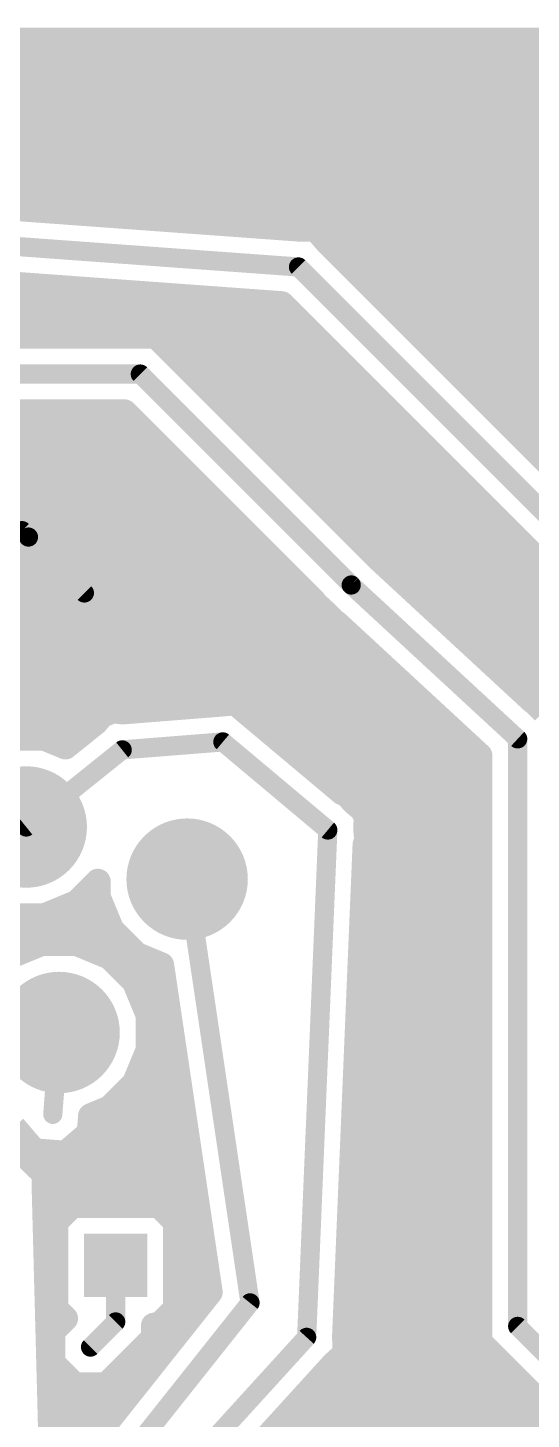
# Model space of a CAD drawing. Extents: x -40.6 to 40.6, y -25.6 to 25.6.
# Drawn here: x -8.7 to -0.7, y 3.45 to 25.57 of the extents above; entities that cross this region are included whole.
import ezdxf

# ---------------------------------------------------------------- set-up
doc = ezdxf.new("R2010")
doc.units = 0
doc.layers.add('1', color=22, linetype='CONTINUOUS')
doc.layers.add('18', color=82, linetype='CONTINUOUS')

# ---------------------------------------------------------------- blocks, each defined once
blk = doc.blocks.new('ROUNDV')
at = {"const_width": 0.5}
blk.add_lwpolyline([(0, -0.25, 1), (0, 0.25, 1), (0, -0.25)], format="xyb", dxfattribs=at)
blk = doc.blocks.new('SQUAREV')
blk.add_solid([(-0.5, -0.5), (0.5, -0.5), (-0.5, 0.5), (0.5, 0.5)])

msp = doc.modelspace()

# ---------------------------------------------------------------- linework, layer by layer
at = {"layer": '1'}
for points, const_width in [([(-15.6433, 25.3659), (10.1259, 25.3659)], 0.4064), ([(-14.3878, 25.1968), (10.1259, 25.1968)], 0.4064), ([(-14.1489, 24.7904), (10.1259, 24.7904)], 0.4064), ([(-14.1554, 24.384), (10.1259, 24.384)], 0.4064), ([(-14.1554, 23.9776), (10.1259, 23.9776)], 0.4064), ([(-14.0117, 23.5712), (10.1259, 23.5712)], 0.4064), ([(-13.7474, 23.1648), (10.1259, 23.1648)], 0.4064), ([(-4.3722, 22.3734), (-13.6727, 23.05)], 0.4064), ([(-9.6645, 22.7584), (10.1259, 22.7584)], 0.4064), ([(-14.0164, 22.4678), (-4.3942, 21.7678)], 0.3048), ([(-4.1433, 22.3734), (-4.3722, 22.3734)], 0.4064), ([(-4.1254, 22.3554), (-4.1433, 22.3734)], 0.4064), ([(-4.1001, 22.3536), (-4.1254, 22.3554)], 0.4064), ([(-3.9504, 22.1805), (-4.1001, 22.3536)], 0.4064), ([(-4.0987, 22.352), (10.1259, 22.352)], 0.4064), ([(1.5208, 16.7092), (-3.9504, 22.1805)], 0.4064), ([(-3.7156, 21.9456), (10.1259, 21.9456)], 0.4064), ([(-13.857, 21.849), (-4.663, 21.1802)], 0.4064), ([(-4.3942, 21.7678), (1.27, 16.1036)], 0.3048), ([(-3.3092, 21.5392), (10.1259, 21.5392)], 0.4064), ([(-16.2682, 21.1328), (-4.6156, 21.1328)], 0.4064), ([(-4.663, 21.1802), (0.6644, 15.8528)], 0.4064), ([(-2.9028, 21.1328), (10.1259, 21.1328)], 0.4064), ([(-16.839, 20.7264), (-4.2092, 20.7264)], 0.4064), ([(-6.658, 20.6716), (-16.6076, 20.6716)], 0.4064), ([(-6.3032, 20.3168), (-6.658, 20.6716)], 0.4064), ([(-2.4964, 20.7264), (10.1259, 20.7264)], 0.4064), ([(-6.3064, 20.32), (-3.8028, 20.32)], 0.4064), ([(-3.1362, 17.1498), (-6.3032, 20.3168)], 0.4064), ([(-2.09, 20.32), (10.1259, 20.32)], 0.4064), ([(-6.9088, 20.066), (-16.6116, 20.066)], 0.3048), ([(-6.9088, 20.066), (-3.556, 16.7132)], 0.3048), ([(-5.9, 19.9136), (-3.3964, 19.9136)], 0.4064), ([(-1.6836, 19.9136), (10.1259, 19.9136)], 0.4064), ([(-5.4936, 19.5072), (-2.99, 19.5072)], 0.4064), ([(-1.2772, 19.5072), (10.1259, 19.5072)], 0.4064), ([(-16.3654, 19.4604), (-7.1596, 19.4604)], 0.4064), ([(-7.1596, 19.4604), (-4.1518, 16.4526)], 0.4064), ([(-22.0949, 19.1008), (-6.8, 19.1008)], 0.4064), ([(-5.0872, 19.1008), (-2.5836, 19.1008)], 0.4064), ([(-0.8708, 19.1008), (10.1259, 19.1008)], 0.4064), ([(-21.7524, 18.6944), (-6.3936, 18.6944)], 0.4064), ([(-4.6808, 18.6944), (-2.1772, 18.6944)], 0.4064), ([(-12.0492, 18.288), (-5.9872, 18.288)], 0.4064), ([(-4.2744, 18.288), (-1.7709, 18.288)], 0.4064), ([(-11.3767, 17.8816), (-5.5808, 17.8816)], 0.4064), ([(-3.868, 17.8816), (-1.3645, 17.8816)], 0.4064), ([(-8.8773, 17.6657), (-8.6868, 17.4752)], 0.3048), ([(-8.6868, 17.4752), (-8.7884, 17.5768)], 0.3048), ([(-11.1025, 17.4752), (-5.1744, 17.4752)], 0.4064), ([(-7.7978, 16.5862), (-8.6868, 17.4752)], 0.3048), ([(-3.4616, 17.4752), (-0.9581, 17.4752)], 0.4064), ([(-10.98, 17.0688), (-4.768, 17.0688)], 0.4064), ([(-0.6728, 14.8726), (-3.1362, 17.1498)], 0.4064), ([(-3.0485, 17.0688), (-0.5516, 17.0688)], 0.4064), ([(-10.98, 16.6624), (-4.3616, 16.6624)], 0.4064), ([(-3.556, 16.7132), (-0.9098, 14.267)], 0.3048), ([(-2.6089, 16.6624), (-0.1453, 16.6624)], 0.4064), ([(-6.9088, 16.5862), (-7.7978, 16.5862)], 0.3048), ([(-6.9088, 16.5862), (-2.942, 13.9194)], 0.3048), ([(-4.1518, 16.4526), (-4.1513, 16.4388)], 0.4064), ([(-4.1513, 16.4388), (-3.9758, 16.2766)], 0.4064), ([(-11.1288, 16.256), (-3.9552, 16.256)], 0.4064), ([(-3.9758, 16.2766), (-3.8068, 16.1076)], 0.4064), ([(-2.1693, 16.256), (0.2611, 16.256)], 0.4064), ([(-3.8068, 16.1076), (-3.793, 16.1076)], 0.4064), ([(-3.793, 16.1076), (-1.5154, 14.0021)], 0.4064), ([(-11.4403, 15.8496), (-3.5139, 15.8496)], 0.4064), ([(-1.7296, 15.8496), (0.6675, 15.8496)], 0.4064), ([(-13.4151, 15.4432), (-3.0743, 15.4432)], 0.4064), ([(-1.29, 15.4432), (1.0739, 15.4432)], 0.4064), ([(-13.4082, 15.0368), (-2.6347, 15.0368)], 0.4064), ([(-5.3995, 14.8442), (-5.6468, 14.8225)], 0.4064), ([(-5.3973, 14.8423), (-5.3995, 14.8442)], 0.4064), ([(-5.3945, 14.8425), (-5.3973, 14.8423)], 0.4064), ([(-5.2054, 14.6813), (-5.3945, 14.8425)], 0.4064), ([(-0.8504, 15.0368), (1.4804, 15.0368)], 0.4064), ([(-0.659, 14.8726), (-0.6728, 14.8726)], 0.4064), ([(-0.49, 14.7036), (-0.659, 14.8726)], 0.4064), ([(-13.4012, 14.6304), (-7.5333, 14.6304)], 0.4064), ([(-7.4946, 14.6759), (-7.6203, 14.5284)], 0.4064), ([(-7.4305, 14.6809), (-7.4946, 14.6759)], 0.4064), ([(-7.3803, 14.7212), (-7.4305, 14.6809)], 0.4064), ([(-7.1877, 14.7002), (-7.3803, 14.7212)], 0.4064), ([(-5.6468, 14.8225), (-7.1877, 14.7002)], 0.4064), ([(-3.6967, 13.4155), (-5.2054, 14.6813)], 0.4064), ([(-5.1447, 14.6304), (-2.1951, 14.6304)], 0.4064), ([(-7.6203, 14.5284), (-8.0991, 14.1438)], 0.4064), ([(-8.4399, 14.285), (-9.0041, 14.285)], 0.4064), ([(-8.0991, 14.1438), (-8.4399, 14.285)], 0.4064), ([(-8.2926, 14.224), (-7.9993, 14.224)], 0.4064), ([(-4.6604, 14.224), (-1.7554, 14.224)], 0.4064), ([(-0.9098, 14.267), (-0.9098, 4.9292)], 0.3048), ([(-7.1966, 14.092), (-8.722, 12.8666)], 0.3048), ([(-5.5966, 14.219), (-7.1966, 14.092)], 0.3048), ([(-3.928, 12.819), (-5.5966, 14.219)], 0.3048), ([(-1.5154, 14.0021), (-1.5154, 4.6784)], 0.4064), ([(-4.176, 13.8176), (-1.5154, 13.8176)], 0.4064), ([(-2.942, 13.9194), (-2.442, 4.7768)], 0.3048), ([(-3.6521, 13.4136), (-3.6967, 13.4155)], 0.4064), ([(-3.5088, 13.2578), (-3.6521, 13.4136)], 0.4064), ([(-3.6499, 13.4112), (-1.5154, 13.4112)], 0.4064), ([(-3.3466, 13.1217), (-3.5088, 13.2578)], 0.4064), ([(-3.3427, 13.0772), (-3.3466, 13.1217)], 0.4064), ([(-3.3125, 13.0444), (-3.3427, 13.0772)], 0.4064), ([(-3.3213, 12.8328), (-3.3125, 13.0444)], 0.4064), ([(-3.3141, 13.0048), (-1.5154, 13.0048)], 0.4064), ([(-4.2644, 4.7554), (-3.928, 12.819)], 0.3048), ([(-3.3028, 12.6219), (-3.3213, 12.8328)], 0.4064), ([(-3.6582, 4.757), (-3.3315, 12.5877)], 0.4064), ([(-3.3315, 12.5877), (-3.3028, 12.6219)], 0.4064), ([(-3.3226, 12.5984), (-1.5154, 12.5984)], 0.4064), ([(-3.348, 12.192), (-1.5154, 12.192)], 0.4064), ([(-7.9185, 11.6641), (-7.583, 11.9997)], 0.4064), ([(-7.583, 11.9997), (-7.583, 11.7557)], 0.4064), ([(-6.1646, 12.0378), (-5.1646, 5.3028)], 0.3048), ([(-7.7971, 11.7856), (-7.583, 11.7856)], 0.4064), ([(-7.583, 11.7557), (-7.3671, 11.2343)], 0.4064), ([(-3.365, 11.7856), (-1.5154, 11.7856)], 0.4064), ([(-8.4399, 11.4482), (-7.9185, 11.6641)], 0.4064), ([(-13.3455, 11.3792), (-7.4271, 11.3792)], 0.4064), ([(-9.0041, 11.4482), (-8.4399, 11.4482)], 0.4064), ([(-3.3819, 11.3792), (-1.5154, 11.3792)], 0.4064), ([(-7.3671, 11.2343), (-6.9681, 10.8353)], 0.4064), ([(-13.2572, 10.9728), (-8.5922, 10.9728)], 0.4064), ([(-8.4821, 11.0184), (-9.0035, 10.8025)], 0.4064), ([(-7.9179, 11.0184), (-8.4821, 11.0184)], 0.4064), ([(-7.3965, 10.8025), (-7.9179, 11.0184)], 0.4064), ([(-7.8078, 10.9728), (-7.1055, 10.9728)], 0.4064), ([(-3.3989, 10.9728), (-1.5154, 10.9728)], 0.4064), ([(-6.9975, 10.4035), (-7.3965, 10.8025)], 0.4064), ([(-6.9681, 10.8353), (-6.5741, 10.6721)], 0.4064), ([(-6.5741, 10.6721), (-5.8022, 5.4737)], 0.4064), ([(-7.1605, 10.5664), (-6.5584, 10.5664)], 0.4064), ([(-3.4159, 10.5664), (-1.5154, 10.5664)], 0.4064), ([(-6.7816, 9.8821), (-6.9975, 10.4035)], 0.4064), ([(-6.8967, 10.16), (-6.498, 10.16)], 0.4064), ([(-3.4328, 10.16), (-1.5154, 10.16)], 0.4064), ([(-6.7816, 9.3179), (-6.7816, 9.8821)], 0.4064), ([(-6.7816, 9.7536), (-6.4377, 9.7536)], 0.4064), ([(-3.4498, 9.7536), (-1.5154, 9.7536)], 0.4064), ([(-8.2, 9.6), (-8.3, 8.3)], 0.3048), ([(-6.9975, 8.7965), (-6.7816, 9.3179)], 0.4064), ([(-6.7816, 9.3472), (-6.3773, 9.3472)], 0.4064), ([(-3.4667, 9.3472), (-1.5154, 9.3472)], 0.4064), ([(-6.9378, 8.9408), (-6.317, 8.9408)], 0.4064), ([(-3.4837, 8.9408), (-1.5154, 8.9408)], 0.4064), ([(-7.3965, 8.3975), (-6.9975, 8.7965)], 0.4064), ([(-7.2597, 8.5344), (-6.2567, 8.5344)], 0.4064), ([(-3.5006, 8.5344), (-1.5154, 8.5344)], 0.4064), ([(-7.7154, 8.0034), (-7.6946, 8.2741)], 0.4064), ([(-7.6946, 8.2741), (-7.3965, 8.3975)], 0.4064), ([(-8.9231, 8.0963), (-8.5966, 7.7154)], 0.4064), ([(-8.0963, 7.6769), (-7.7154, 8.0034)], 0.4064), ([(-7.7058, 8.128), (-6.1963, 8.128)], 0.4064), ([(-3.5176, 8.128), (-1.5154, 8.128)], 0.4064), ([(-8.615, 7.5285), (-9.0077, 7.9212)], 0.4064), ([(-8.8082, 7.7216), (-8.6019, 7.7216)], 0.4064), ([(-8.5966, 7.7154), (-8.0963, 7.6769)], 0.4064), ([(-8.0442, 7.7216), (-6.136, 7.7216)], 0.4064), ([(-3.5345, 7.7216), (-1.5154, 7.7216)], 0.4064), ([(-8.4388, 7.3613), (-8.615, 7.5285)], 0.4064), ([(-8.4386, 7.352), (-8.4388, 7.3613)], 0.4064), ([(-8.432, 7.3454), (-8.4386, 7.352)], 0.4064), ([(-8.432, 7.1026), (-8.432, 7.3454)], 0.4064), ([(-8.432, 7.3152), (-6.0756, 7.3152)], 0.4064), ([(-8.236, -0.3214), (-8.432, 7.1026)], 0.4064), ([(-3.5515, 7.3152), (-1.5154, 7.3152)], 0.4064), ([(-8.4269, 6.9088), (-6.0153, 6.9088)], 0.4064), ([(-3.5684, 6.9088), (-1.5154, 6.9088)], 0.4064), ([(-7.9909, 6.8564), (-8.2564, 6.5909)], 0.4064), ([(-6.6091, 6.8564), (-7.9909, 6.8564)], 0.4064), ([(-6.3436, 6.5909), (-6.6091, 6.8564)], 0.4064), ([(-8.4162, 6.5024), (-8.2564, 6.5024)], 0.4064), ([(-8.2564, 6.5909), (-8.2564, 5.2091)], 0.4064), ([(-6.3436, 5.2091), (-6.3436, 6.5909)], 0.4064), ([(-6.3436, 6.5024), (-5.955, 6.5024)], 0.4064), ([(-3.5854, 6.5024), (-1.5154, 6.5024)], 0.4064), ([(-8.4054, 6.096), (-8.2564, 6.096)], 0.4064), ([(-6.3436, 6.096), (-5.8946, 6.096)], 0.4064), ([(-3.6023, 6.096), (-1.5154, 6.096)], 0.4064), ([(-7.3, 5.9), (-7.3, 5)], 0.3048), ([(-8.3947, 5.6896), (-8.2564, 5.6896)], 0.4064), ([(-6.3436, 5.6896), (-5.8343, 5.6896)], 0.4064), ([(-3.6193, 5.6896), (-1.5154, 5.6896)], 0.4064), ([(-5.8022, 5.4737), (-7.6276, 3.1759)], 0.4064), ([(-8.384, 5.2832), (-8.2564, 5.2832)], 0.4064), ([(-8.2564, 5.2091), (-8.1019, 5.0546)], 0.4064), ([(-5.1646, 5.3028), (-7.201, 2.7392)], 0.3048), ([(-6.6091, 4.9436), (-6.3436, 5.2091)], 0.4064), ([(-6.3436, 5.2832), (-5.9536, 5.2832)], 0.4064), ([(-3.6363, 5.2832), (-1.5154, 5.2832)], 0.4064), ([(-8.1019, 5.0546), (-8.3056, 4.8508)], 0.4064), ([(-7.3, 5), (-7.7, 4.6)], 0.3048), ([(-6.6944, 4.7492), (-6.6944, 4.9436)], 0.4064), ([(-6.6944, 4.9436), (-6.6091, 4.9436)], 0.4064), ([(-8.3732, 4.8768), (-8.2796, 4.8768)], 0.4064), ([(-8.3056, 4.8508), (-8.3056, 4.3491)], 0.4064), ([(-7.4492, 3.9944), (-6.6944, 4.7492)], 0.4064), ([(-6.6944, 4.8768), (-6.2764, 4.8768)], 0.4064), ([(-6.6644, 2.1186), (-4.2644, 4.7554)], 0.3048), ([(-3.6477, 4.5333), (-3.6582, 4.757)], 0.4064), ([(-3.6532, 4.8768), (-1.5154, 4.8768)], 0.4064), ([(-2.442, 4.7768), (-1.3638, 2.6986)], 0.3048), ([(-1.5154, 4.6784), (0.8461, 2.3169)], 0.4064), ([(-0.9098, 4.9292), (1.2778, 2.7416)], 0.3048), ([(-8.3625, 4.4704), (-8.3056, 4.4704)], 0.4064), ([(-6.9732, 4.4704), (-6.5992, 4.4704)], 0.4064), ([(-3.8346, 4.3279), (-3.6698, 4.4795)], 0.4064), ([(-3.6797, 4.4704), (-1.3074, 4.4704)], 0.4064), ([(-3.6698, 4.4795), (-3.6685, 4.5104)], 0.4064), ([(-3.6685, 4.5104), (-3.6477, 4.5333)], 0.4064), ([(-8.3056, 4.3491), (-7.9508, 3.9944)], 0.4064), ([(-6.0673, 1.8749), (-3.8346, 4.3279)], 0.4064), ([(-8.3518, 4.064), (-8.0204, 4.064)], 0.4064), ([(-7.3796, 4.064), (-6.9221, 4.064)], 0.4064), ([(-4.0748, 4.064), (-0.901, 4.064)], 0.4064), ([(-7.9508, 3.9944), (-7.4492, 3.9944)], 0.4064), ([(-8.341, 3.6576), (-7.2449, 3.6576)], 0.4064), ([(-4.4447, 3.6576), (-0.4946, 3.6576)], 0.4064), ([(-8.3303, 3.2512), (-7.5677, 3.2512)], 0.4064), ([(-4.8146, 3.2512), (-0.0882, 3.2512)], 0.4064)]:
    msp.add_lwpolyline(points, dxfattribs=dict(at, const_width=const_width))
for points, const_width in [([(-4.3722, 22.475, 1), (-4.3722, 22.2718)], 0.2032), ([(-4.3796, 22.2721, 1), (-4.3648, 22.4747)], 0.2032), ([(-4.0715, 22.4452, 1), (-4.2152, 22.3016)], 0.2032), ([(-4.118, 22.4568, 1), (-4.1328, 22.2541)], 0.2032), ([(-4.1433, 22.2718, 1), (-4.1433, 22.475)], 0.2032), ([(-4.0232, 22.42, 1), (-4.1769, 22.2872)], 0.2032), ([(-4.0987, 22.4536, 1), (-4.0987, 22.2504)], 0.2032), ([(-4.1972, 22.2836, 1), (-4.0535, 22.4273)], 0.2032), ([(-4.1074, 22.2523, 1), (-4.0927, 22.4549)], 0.2032), ([(-3.8786, 22.2523, 1), (-4.0223, 22.1086)], 0.2032), ([(-4.0273, 22.114, 1), (-3.8736, 22.2469)], 0.2032), ([(-3.7156, 22.0472, 1), (-3.7156, 21.844)], 0.2032), ([(-4.3403, 21.8217, 1), (-4.4481, 21.7139)], 0.1524), ([(-4.3997, 21.6918, 1), (-4.3887, 21.8438)], 0.1524), ([(-3.3092, 21.6408, 1), (-3.3092, 21.4376)], 0.2032), ([(-4.5912, 21.252, 1), (-4.7348, 21.1083)], 0.2032), ([(-4.6704, 21.0788, 1), (-4.6556, 21.2815)], 0.2032), ([(-4.6156, 21.0312, 1), (-4.6156, 21.2344)], 0.2032), ([(-2.9028, 21.2344, 1), (-2.9028, 21.0312)], 0.2032), ([(-6.5861, 20.7434, 1), (-6.7298, 20.5998)], 0.2032), ([(-6.658, 20.57, 1), (-6.658, 20.7732)], 0.2032), ([(-4.2092, 20.6248, 1), (-4.2092, 20.828)], 0.2032), ([(-2.4964, 20.828, 1), (-2.4964, 20.6248)], 0.2032), ([(-6.3064, 20.4216, 1), (-6.3064, 20.2184)], 0.2032), ([(-6.2314, 20.3887, 1), (-6.375, 20.245)], 0.2032), ([(-6.375, 20.245, 1), (-6.2314, 20.3887)], 0.2032), ([(-3.8028, 20.2184, 1), (-3.8028, 20.4216)], 0.2032), ([(-2.09, 20.4216, 1), (-2.09, 20.2184)], 0.2032), ([(-6.8549, 20.1199, 1), (-6.9627, 20.0121)], 0.1524), ([(-6.9088, 19.9898, 1), (-6.9088, 20.1422)], 0.1524), ([(-5.9, 20.0152, 1), (-5.9, 19.812)], 0.2032), ([(-3.3964, 19.812, 1), (-3.3964, 20.0152)], 0.2032), ([(-1.6836, 20.0152, 1), (-1.6836, 19.812)], 0.2032), ([(-5.4936, 19.6088, 1), (-5.4936, 19.4056)], 0.2032), ([(-2.99, 19.4056, 1), (-2.99, 19.6088)], 0.2032), ([(-1.2772, 19.6088, 1), (-1.2772, 19.4056)], 0.2032), ([(-7.0878, 19.5322, 1), (-7.2315, 19.3886)], 0.2032), ([(-7.1596, 19.3588, 1), (-7.1596, 19.562)], 0.2032), ([(-6.8, 18.9992, 1), (-6.8, 19.2024)], 0.2032), ([(-5.0872, 19.2024, 1), (-5.0872, 18.9992)], 0.2032), ([(-2.5836, 18.9992, 1), (-2.5836, 19.2024)], 0.2032), ([(-0.8708, 19.2024, 1), (-0.8708, 18.9992)], 0.2032), ([(-6.3936, 18.5928, 1), (-6.3936, 18.796)], 0.2032), ([(-4.6808, 18.796, 1), (-4.6808, 18.5928)], 0.2032), ([(-2.1772, 18.5928, 1), (-2.1772, 18.796)], 0.2032), ([(-5.9872, 18.1864, 1), (-5.9872, 18.3896)], 0.2032), ([(-4.2744, 18.3896, 1), (-4.2744, 18.1864)], 0.2032), ([(-1.7709, 18.1864, 1), (-1.7709, 18.3896)], 0.2032), ([(-5.5808, 17.78, 1), (-5.5808, 17.9832)], 0.2032), ([(-3.868, 17.9832, 1), (-3.868, 17.78)], 0.2032), ([(-1.3645, 17.78, 1), (-1.3645, 17.9832)], 0.2032), ([(-8.7345, 17.6307, 1), (-8.8423, 17.5229)], 0.1524), ([(-8.6329, 17.5291, 1), (-8.7407, 17.4213)], 0.1524), ([(-8.7407, 17.4213, 1), (-8.6329, 17.5291)], 0.1524), ([(-8.7407, 17.4213, 1), (-8.6329, 17.5291)], 0.1524), ([(-5.1744, 17.3736, 1), (-5.1744, 17.5768)], 0.2032), ([(-3.4616, 17.5768, 1), (-3.4616, 17.3736)], 0.2032), ([(-0.9581, 17.3736, 1), (-0.9581, 17.5768)], 0.2032), ([(-4.768, 16.9672, 1), (-4.768, 17.1704)], 0.2032), ([(-3.0672, 17.2244, 1), (-3.2052, 17.0752)], 0.2032), ([(-3.208, 17.078, 1), (-3.0644, 17.2217)], 0.2032), ([(-3.0485, 17.1704, 1), (-3.0485, 16.9672)], 0.2032), ([(-4.3616, 16.5608, 1), (-4.3616, 16.764)], 0.2032), ([(-3.5043, 16.7692, 1), (-3.6077, 16.6572)], 0.1524), ([(-3.6099, 16.6593, 1), (-3.5021, 16.7671)], 0.1524), ([(-2.6089, 16.764, 1), (-2.6089, 16.5608)], 0.2032), ([(-7.7978, 16.6624, 1), (-7.7978, 16.51)], 0.1524), ([(-7.8517, 16.5323, 1), (-7.7439, 16.6401)], 0.1524), ([(-6.8663, 16.6494, 1), (-6.9513, 16.523)], 0.1524), ([(-6.9088, 16.51, 1), (-6.9088, 16.6624)], 0.1524), ([(-4.0503, 16.4566, 1), (-4.2534, 16.4486)], 0.2032), ([(-4.0823, 16.5134, 1), (-4.2203, 16.3642)], 0.2032), ([(-4.2237, 16.3807, 1), (-4.08, 16.5244)], 0.2032), ([(-4.2528, 16.4348, 1), (-4.0498, 16.4428)], 0.2032), ([(-3.904, 16.3484, 1), (-4.0476, 16.2047)], 0.2032), ([(-4.0448, 16.202, 1), (-3.9068, 16.3512)], 0.2032), ([(-3.9552, 16.1544, 1), (-3.9552, 16.3576)], 0.2032), ([(-2.1693, 16.3576, 1), (-2.1693, 16.1544)], 0.2032), ([(-3.8068, 16.2092, 1), (-3.8068, 16.006)], 0.2032), ([(-3.7241, 16.1822, 1), (-3.862, 16.033)], 0.2032), ([(-3.8787, 16.0358, 1), (-3.735, 16.1794)], 0.2032), ([(-3.793, 16.006, 1), (-3.793, 16.2092)], 0.2032), ([(-3.5139, 15.748, 1), (-3.5139, 15.9512)], 0.2032), ([(-1.7296, 15.9512, 1), (-1.7296, 15.748)], 0.2032), ([(-3.0743, 15.3416, 1), (-3.0743, 15.5448)], 0.2032), ([(-1.29, 15.5448, 1), (-1.29, 15.3416)], 0.2032), ([(-5.3341, 14.9219, 1), (-5.4649, 14.7664)], 0.2032), ([(-5.4054, 14.9436, 1), (-5.3892, 14.741)], 0.2032), ([(-5.3285, 14.9198, 1), (-5.4604, 14.7652)], 0.2032), ([(-5.3907, 14.7429, 1), (-5.4084, 14.9454)], 0.2032), ([(-5.3864, 14.7413, 1), (-5.4025, 14.9438)], 0.2032), ([(-2.6347, 14.9352, 1), (-2.6347, 15.1384)], 0.2032), ([(-0.8504, 15.1384, 1), (-0.8504, 14.9352)], 0.2032), ([(-0.6728, 14.9742, 1), (-0.6728, 14.771)], 0.2032), ([(-0.5871, 14.9444, 1), (-0.7308, 14.8008)], 0.2032), ([(-0.7417, 14.798, 1), (-0.6038, 14.9472)], 0.2032), ([(-0.659, 14.771, 1), (-0.659, 14.9742)], 0.2032), ([(-7.5026, 14.7771, 1), (-7.4865, 14.5746)], 0.2032), ([(-7.4173, 14.6099, 1), (-7.5719, 14.7418)], 0.2032), ([(-7.5333, 14.5288, 1), (-7.5333, 14.732)], 0.2032), ([(-7.4941, 14.7601, 1), (-7.3668, 14.6017)], 0.2032), ([(-7.3693, 14.8222, 1), (-7.3913, 14.6202)], 0.2032), ([(-7.3167, 14.642, 1), (-7.4439, 14.8004)], 0.2032), ([(-7.4224, 14.5797, 1), (-7.4385, 14.7822)], 0.2032), ([(-7.1957, 14.8015, 1), (-7.1796, 14.5989)], 0.2032), ([(-7.1987, 14.5992, 1), (-7.1766, 14.8012)], 0.2032), ([(-5.6556, 14.9237, 1), (-5.6379, 14.7213)], 0.2032), ([(-5.6387, 14.7212, 1), (-5.6548, 14.9238)], 0.2032), ([(-5.4627, 14.7645, 1), (-5.3319, 14.9201)], 0.2032), ([(-5.1401, 14.7591, 1), (-5.2707, 14.6035)], 0.2032), ([(-5.2714, 14.604, 1), (-5.1395, 14.7586)], 0.2032), ([(-5.1447, 14.732, 1), (-5.1447, 14.5288)], 0.2032), ([(-2.1951, 14.5288, 1), (-2.1951, 14.732)], 0.2032), ([(-7.6976, 14.5943, 1), (-7.543, 14.4625)], 0.2032), ([(-7.5567, 14.4492, 1), (-7.684, 14.6076)], 0.2032), ([(-8.401, 14.3789, 1), (-8.4787, 14.1911)], 0.2032), ([(-8.4399, 14.1834, 1), (-8.4399, 14.3866)], 0.2032), ([(-8.2926, 14.3256, 1), (-8.2926, 14.1224)], 0.2032), ([(-7.9993, 14.1224, 1), (-7.9993, 14.3256)], 0.2032), ([(-4.6604, 14.3256, 1), (-4.6604, 14.1224)], 0.2032), ([(-1.7554, 14.1224, 1), (-1.7554, 14.3256)], 0.2032), ([(-0.8336, 14.267, 1), (-0.986, 14.267)], 0.1524), ([(-0.9615, 14.211, 1), (-0.8581, 14.323)], 0.1524), ([(-8.1627, 14.223, 1), (-8.0354, 14.0646)], 0.2032), ([(-8.1379, 14.05, 1), (-8.0602, 14.2377)], 0.2032), ([(-7.2026, 14.168, 1), (-7.1906, 14.016)], 0.1524), ([(-7.1489, 14.0326, 1), (-7.2443, 14.1514)], 0.1524), ([(-5.5476, 14.2774, 1), (-5.6456, 14.1606)], 0.1524), ([(-5.5906, 14.143, 1), (-5.6026, 14.295)], 0.1524), ([(-1.4138, 14.0021, 1), (-1.617, 14.0021)], 0.2032), ([(-1.5844, 13.9275, 1), (-1.4464, 14.0767)], 0.2032), ([(-4.176, 13.9192, 1), (-4.176, 13.716)], 0.2032), ([(-2.8659, 13.9236, 1), (-3.0181, 13.9152)], 0.1524), ([(-2.9845, 13.8562, 1), (-2.8995, 13.9826)], 0.1524), ([(-1.5154, 13.716, 1), (-1.5154, 13.9192)], 0.2032), ([(-3.6925, 13.517, 1), (-3.701, 13.314)], 0.2032), ([(-3.762, 13.3376, 1), (-3.6314, 13.4933)], 0.2032), ([(-3.5774, 13.4824, 1), (-3.7269, 13.3448)], 0.2032), ([(-3.6499, 13.5128, 1), (-3.6499, 13.3096)], 0.2032), ([(-3.6564, 13.3121, 1), (-3.6479, 13.5151)], 0.2032), ([(-1.5154, 13.3096, 1), (-1.5154, 13.5128)], 0.2032), ([(-3.4435, 13.3356, 1), (-3.5741, 13.1799)], 0.2032), ([(-3.5835, 13.189, 1), (-3.434, 13.3266)], 0.2032), ([(-3.2454, 13.1306, 1), (-3.4478, 13.1128)], 0.2032), ([(-3.2679, 13.146, 1), (-3.4175, 13.0084)], 0.2032), ([(-3.4119, 13.0439, 1), (-3.2813, 13.1995)], 0.2032), ([(-3.4439, 13.0684, 1), (-3.2415, 13.0861)], 0.2032), ([(-3.3141, 13.1064, 1), (-3.3141, 12.9032)], 0.2032), ([(-3.211, 13.0401, 1), (-3.414, 13.0486)], 0.2032), ([(-3.3872, 12.9756, 1), (-3.2377, 13.1132)], 0.2032), ([(-1.5154, 12.9032, 1), (-1.5154, 13.1064)], 0.2032), ([(-8.7697, 12.926, 1), (-8.6743, 12.8072)], 0.1524), ([(-3.8519, 12.8158, 1), (-4.0041, 12.8222)], 0.1524), ([(-3.977, 12.7606, 1), (-3.879, 12.8774)], 0.1524), ([(-3.2201, 12.8417, 1), (-3.4225, 12.824)], 0.2032), ([(-3.4228, 12.8371, 1), (-3.2198, 12.8286)], 0.2032), ([(-3.4094, 12.653, 1), (-3.2537, 12.5224)], 0.2032), ([(-3.23, 12.5835, 1), (-3.433, 12.592)], 0.2032), ([(-3.3226, 12.7, 1), (-3.3226, 12.4968)], 0.2032), ([(-3.404, 12.6131, 1), (-3.2016, 12.6308)], 0.2032), ([(-3.225, 12.5566, 1), (-3.3807, 12.6872)], 0.2032), ([(-1.5154, 12.4968, 1), (-1.5154, 12.7)], 0.2032), ([(-3.348, 12.2936, 1), (-3.348, 12.0904)], 0.2032), ([(-1.5154, 12.0904, 1), (-1.5154, 12.2936)], 0.2032), ([(-7.4814, 11.9997, 1), (-7.6846, 11.9997)], 0.2032), ([(-7.5112, 11.9278, 1), (-7.6548, 12.0715)], 0.2032), ([(-6.0892, 12.049, 1), (-6.24, 12.0266)], 0.1524), ([(-7.7971, 11.8872, 1), (-7.7971, 11.684)], 0.2032), ([(-7.4891, 11.7945, 1), (-7.6769, 11.7168)], 0.2032), ([(-7.583, 11.684, 1), (-7.583, 11.8872)], 0.2032), ([(-3.365, 11.8872, 1), (-3.365, 11.684)], 0.2032), ([(-1.5154, 11.684, 1), (-1.5154, 11.8872)], 0.2032), ([(-7.9904, 11.736, 1), (-7.8467, 11.5923)], 0.2032), ([(-7.8797, 11.5703, 1), (-7.9574, 11.758)], 0.2032), ([(-7.6846, 11.7557, 1), (-7.4814, 11.7557)], 0.2032), ([(-8.4787, 11.5421, 1), (-8.401, 11.3543)], 0.2032), ([(-8.4399, 11.3466, 1), (-8.4399, 11.5498)], 0.2032), ([(-7.4271, 11.2776, 1), (-7.4271, 11.4808)], 0.2032), ([(-3.3819, 11.4808, 1), (-3.3819, 11.2776)], 0.2032), ([(-1.5154, 11.2776, 1), (-1.5154, 11.4808)], 0.2032), ([(-7.2952, 11.3062, 1), (-7.4389, 11.1625)], 0.2032), ([(-7.4609, 11.1955, 1), (-7.2732, 11.2732)], 0.2032), ([(-8.5922, 10.8712, 1), (-8.5922, 11.0744)], 0.2032), ([(-8.4821, 11.12, 1), (-8.4821, 10.9168)], 0.2032), ([(-8.4433, 10.9245, 1), (-8.521, 11.1123)], 0.2032), ([(-7.879, 11.1123, 1), (-7.9567, 10.9245)], 0.2032), ([(-7.9179, 10.9168, 1), (-7.9179, 11.12)], 0.2032), ([(-7.8078, 11.0744, 1), (-7.8078, 10.8712)], 0.2032), ([(-7.1055, 10.8712, 1), (-7.1055, 11.0744)], 0.2032), ([(-3.3989, 11.0744, 1), (-3.3989, 10.8712)], 0.2032), ([(-1.5154, 10.8712, 1), (-1.5154, 11.0744)], 0.2032), ([(-7.3247, 10.8743, 1), (-7.4684, 10.7306)], 0.2032), ([(-7.4354, 10.7086, 1), (-7.3577, 10.8963)], 0.2032), ([(-6.9292, 10.9292, 1), (-7.0069, 10.7415)], 0.2032), ([(-7.0399, 10.7635, 1), (-6.8962, 10.9072)], 0.2032), ([(-6.4736, 10.6871, 1), (-6.6746, 10.6572)], 0.2032), ([(-6.6129, 10.5783, 1), (-6.5352, 10.766)], 0.2032), ([(-7.1605, 10.668, 1), (-7.1605, 10.4648)], 0.2032), ([(-6.5584, 10.4648, 1), (-6.5584, 10.668)], 0.2032), ([(-3.4159, 10.668, 1), (-3.4159, 10.4648)], 0.2032), ([(-1.5154, 10.4648, 1), (-1.5154, 10.668)], 0.2032), ([(-6.9037, 10.4423, 1), (-7.0914, 10.3646)], 0.2032), ([(-7.0694, 10.3316, 1), (-6.9257, 10.4753)], 0.2032), ([(-6.8967, 10.2616, 1), (-6.8967, 10.0584)], 0.2032), ([(-6.498, 10.0584, 1), (-6.498, 10.2616)], 0.2032), ([(-3.4328, 10.2616, 1), (-3.4328, 10.0584)], 0.2032), ([(-1.5154, 10.0584, 1), (-1.5154, 10.2616)], 0.2032), ([(-6.68, 9.8821, 1), (-6.8832, 9.8821)], 0.2032), ([(-6.7816, 9.8552, 1), (-6.7816, 9.652)], 0.2032), ([(-6.8755, 9.8433, 1), (-6.6877, 9.921)], 0.2032), ([(-6.4377, 9.652, 1), (-6.4377, 9.8552)], 0.2032), ([(-3.4498, 9.8552, 1), (-3.4498, 9.652)], 0.2032), ([(-1.5154, 9.652, 1), (-1.5154, 9.8552)], 0.2032), ([(-8.124, 9.5942, 1), (-8.276, 9.6058)], 0.1524), ([(-6.7816, 9.4488, 1), (-6.7816, 9.2456)], 0.2032), ([(-6.6877, 9.279, 1), (-6.8755, 9.3567)], 0.2032), ([(-6.3773, 9.2456, 1), (-6.3773, 9.4488)], 0.2032), ([(-3.4667, 9.4488, 1), (-3.4667, 9.2456)], 0.2032), ([(-1.5154, 9.2456, 1), (-1.5154, 9.4488)], 0.2032), ([(-6.8832, 9.3179, 1), (-6.68, 9.3179)], 0.2032), ([(-6.9378, 9.0424, 1), (-6.9378, 8.8392)], 0.2032), ([(-6.317, 8.8392, 1), (-6.317, 9.0424)], 0.2032), ([(-3.4837, 9.0424, 1), (-3.4837, 8.8392)], 0.2032), ([(-1.5154, 8.8392, 1), (-1.5154, 9.0424)], 0.2032), ([(-7.0914, 8.8354, 1), (-6.9037, 8.7577)], 0.2032), ([(-6.9257, 8.7247, 1), (-7.0694, 8.8684)], 0.2032), ([(-7.2597, 8.636, 1), (-7.2597, 8.4328)], 0.2032), ([(-6.2567, 8.4328, 1), (-6.2567, 8.636)], 0.2032), ([(-3.5006, 8.636, 1), (-3.5006, 8.4328)], 0.2032), ([(-1.5154, 8.4328, 1), (-1.5154, 8.636)], 0.2032), ([(-7.7335, 8.3679, 1), (-7.6557, 8.1802)], 0.2032), ([(-7.5933, 8.2663, 1), (-7.7959, 8.2819)], 0.2032), ([(-7.4684, 8.4694, 1), (-7.3247, 8.3257)], 0.2032), ([(-7.3577, 8.3037, 1), (-7.4354, 8.4914)], 0.2032), ([(-8.376, 8.3058, 1), (-8.224, 8.2942)], 0.1524), ([(-7.7058, 8.2296, 1), (-7.7058, 8.0264)], 0.2032), ([(-7.6493, 7.9263, 1), (-7.7815, 8.0806)], 0.2032), ([(-6.1963, 8.0264, 1), (-6.1963, 8.2296)], 0.2032), ([(-3.5176, 8.2296, 1), (-3.5176, 8.0264)], 0.2032), ([(-1.5154, 8.0264, 1), (-1.5154, 8.2296)], 0.2032), ([(-7.8167, 8.0112, 1), (-7.6141, 7.9956)], 0.2032), ([(-8.5888, 7.8167, 1), (-8.6043, 7.6141)], 0.2032), ([(-8.6737, 7.6493, 1), (-8.5194, 7.7815)], 0.2032), ([(-8.6019, 7.62, 1), (-8.6019, 7.8232)], 0.2032), ([(-8.1625, 7.7541, 1), (-8.0302, 7.5998)], 0.2032), ([(-8.0442, 7.8232, 1), (-8.0442, 7.62)], 0.2032), ([(-8.1041, 7.5756, 1), (-8.0885, 7.7782)], 0.2032), ([(-6.136, 7.62, 1), (-6.136, 7.8232)], 0.2032), ([(-3.5345, 7.8232, 1), (-3.5345, 7.62)], 0.2032), ([(-1.5154, 7.62, 1), (-1.5154, 7.8232)], 0.2032), ([(-8.5451, 7.6022, 1), (-8.6849, 7.4548)], 0.2032), ([(-8.6869, 7.4566, 1), (-8.5432, 7.6003)], 0.2032), ([(-8.3373, 7.364, 1), (-8.5404, 7.3587)], 0.2032), ([(-8.3668, 7.4239, 1), (-8.5104, 7.2802)], 0.2032), ([(-8.3304, 7.3454, 1), (-8.5336, 7.3454)], 0.2032), ([(-8.5088, 7.2876, 1), (-8.3689, 7.4351)], 0.2032), ([(-8.5402, 7.3494, 1), (-8.337, 7.3547)], 0.2032), ([(-8.432, 7.4168, 1), (-8.432, 7.2136)], 0.2032), ([(-8.3304, 7.1053, 1), (-8.5336, 7.0999)], 0.2032), ([(-8.5038, 7.2736, 1), (-8.3602, 7.4173)], 0.2032), ([(-6.0756, 7.2136, 1), (-6.0756, 7.4168)], 0.2032), ([(-3.5515, 7.4168, 1), (-3.5515, 7.2136)], 0.2032), ([(-1.5154, 7.2136, 1), (-1.5154, 7.4168)], 0.2032), ([(-8.5336, 7.1026, 1), (-8.3304, 7.1026)], 0.2032), ([(-8.4269, 7.0104, 1), (-8.4269, 6.8072)], 0.2032), ([(-6.0153, 6.8072, 1), (-6.0153, 7.0104)], 0.2032), ([(-3.5684, 7.0104, 1), (-3.5684, 6.8072)], 0.2032), ([(-1.5154, 6.8072, 1), (-1.5154, 7.0104)], 0.2032), ([(-7.9909, 6.958, 1), (-7.9909, 6.7548)], 0.2032), ([(-7.9191, 6.7846, 1), (-8.0628, 6.9282)], 0.2032), ([(-6.5372, 6.9282, 1), (-6.6809, 6.7846)], 0.2032), ([(-6.6091, 6.7548, 1), (-6.6091, 6.958)], 0.2032), ([(-8.4162, 6.604, 1), (-8.4162, 6.4008)], 0.2032), ([(-8.1548, 6.5909, 1), (-8.358, 6.5909)], 0.2032), ([(-8.3282, 6.6628, 1), (-8.1846, 6.5191)], 0.2032), ([(-8.2564, 6.4008, 1), (-8.2564, 6.604)], 0.2032), ([(-6.242, 6.5909, 1), (-6.4452, 6.5909)], 0.2032), ([(-6.3436, 6.604, 1), (-6.3436, 6.4008)], 0.2032), ([(-6.4154, 6.5191, 1), (-6.2718, 6.6628)], 0.2032), ([(-5.955, 6.4008, 1), (-5.955, 6.604)], 0.2032), ([(-3.5854, 6.604, 1), (-3.5854, 6.4008)], 0.2032), ([(-1.5154, 6.4008, 1), (-1.5154, 6.604)], 0.2032), ([(-8.4054, 6.1976, 1), (-8.4054, 5.9944)], 0.2032), ([(-8.2564, 5.9944, 1), (-8.2564, 6.1976)], 0.2032), ([(-6.3436, 6.1976, 1), (-6.3436, 5.9944)], 0.2032), ([(-5.8946, 5.9944, 1), (-5.8946, 6.1976)], 0.2032), ([(-3.6023, 6.1976, 1), (-3.6023, 5.9944)], 0.2032), ([(-1.5154, 5.9944, 1), (-1.5154, 6.1976)], 0.2032), ([(-7.2238, 5.9, 1), (-7.3762, 5.9)], 0.1524), ([(-8.3947, 5.7912, 1), (-8.3947, 5.588)], 0.2032), ([(-8.2564, 5.588, 1), (-8.2564, 5.7912)], 0.2032), ([(-6.3436, 5.7912, 1), (-6.3436, 5.588)], 0.2032), ([(-5.8343, 5.588, 1), (-5.8343, 5.7912)], 0.2032), ([(-3.6193, 5.7912, 1), (-3.6193, 5.588)], 0.2032), ([(-1.5154, 5.588, 1), (-1.5154, 5.7912)], 0.2032), ([(-5.9027, 5.4588, 1), (-5.7017, 5.4887)], 0.2032), ([(-5.7227, 5.4106, 1), (-5.8818, 5.5369)], 0.2032), ([(-8.384, 5.3848, 1), (-8.384, 5.1816)], 0.2032), ([(-8.1846, 5.2809, 1), (-8.3282, 5.1372)], 0.2032), ([(-8.358, 5.2091, 1), (-8.1548, 5.2091)], 0.2032), ([(-8.2564, 5.1816, 1), (-8.2564, 5.3848)], 0.2032), ([(-6.3436, 5.3848, 1), (-6.3436, 5.1816)], 0.2032), ([(-6.4452, 5.2091, 1), (-6.242, 5.2091)], 0.2032), ([(-6.2718, 5.1372, 1), (-6.4154, 5.2809)], 0.2032), ([(-5.9536, 5.1816, 1), (-5.9536, 5.3848)], 0.2032), ([(-5.24, 5.2916, 1), (-5.0892, 5.314)], 0.1524), ([(-5.1049, 5.2554, 1), (-5.2243, 5.3502)], 0.1524), ([(-3.6363, 5.3848, 1), (-3.6363, 5.1816)], 0.2032), ([(-1.5154, 5.1816, 1), (-1.5154, 5.3848)], 0.2032), ([(-8.03, 4.9827, 1), (-8.1737, 5.1264)], 0.2032), ([(-8.1737, 4.9827, 1), (-8.03, 5.1264)], 0.2032), ([(-7.2461, 4.9461, 1), (-7.3539, 5.0539)], 0.1524), ([(-6.5928, 4.9436, 1), (-6.796, 4.9436)], 0.2032), ([(-6.6944, 5.0452, 1), (-6.6944, 4.842)], 0.2032), ([(-6.6809, 5.0154, 1), (-6.5372, 4.8718)], 0.2032), ([(-6.6091, 4.842, 1), (-6.6091, 5.0452)], 0.2032), ([(-8.3732, 4.9784, 1), (-8.3732, 4.7752)], 0.2032), ([(-8.204, 4.8508, 1), (-8.4072, 4.8508)], 0.2032), ([(-8.3774, 4.9227, 1), (-8.2338, 4.779)], 0.2032), ([(-8.2796, 4.7752, 1), (-8.2796, 4.9784)], 0.2032), ([(-7.3762, 5, 1), (-7.2238, 5)], 0.1524), ([(-6.6944, 4.9784, 1), (-6.6944, 4.7752)], 0.2032), ([(-6.6226, 4.6773, 1), (-6.7662, 4.821)], 0.2032), ([(-6.2764, 4.7752, 1), (-6.2764, 4.9784)], 0.2032), ([(-4.208, 4.7041, 1), (-4.3208, 4.8067)], 0.1524), ([(-3.5567, 4.7618, 1), (-3.7597, 4.7522)], 0.2032), ([(-3.6532, 4.9784, 1), (-3.6532, 4.7752)], 0.2032), ([(-2.3744, 4.8119, 1), (-2.5096, 4.7417)], 0.1524), ([(-1.4436, 4.7502, 1), (-1.5872, 4.6065)], 0.2032), ([(-1.5154, 4.7752, 1), (-1.5154, 4.9784)], 0.2032), ([(-0.8559, 4.9831, 1), (-0.9637, 4.8753)], 0.1524), ([(-0.986, 4.9292, 1), (-0.8336, 4.9292)], 0.1524), ([(-8.3625, 4.572, 1), (-8.3625, 4.3688)], 0.2032), ([(-8.3056, 4.3688, 1), (-8.3056, 4.572)], 0.2032), ([(-7.7539, 4.6539, 1), (-7.6461, 4.5461)], 0.1524), ([(-6.9732, 4.572, 1), (-6.9732, 4.3688)], 0.2032), ([(-6.796, 4.7492, 1), (-6.5928, 4.7492)], 0.2032), ([(-6.5992, 4.3688, 1), (-6.5992, 4.572)], 0.2032), ([(-4.3405, 4.7586, 1), (-4.1883, 4.7522)], 0.1524), ([(-3.6797, 4.572, 1), (-3.6797, 4.3688)], 0.2032), ([(-3.7436, 4.5788, 1), (-3.5934, 4.442)], 0.2032), ([(-3.567, 4.5062, 1), (-3.77, 4.5146)], 0.2032), ([(-3.7597, 4.7612, 1), (-3.5567, 4.7527)], 0.2032), ([(-3.601, 4.4048, 1), (-3.7386, 4.5543)], 0.2032), ([(-3.5726, 4.4649, 1), (-3.7228, 4.6017)], 0.2032), ([(-2.5181, 4.7726, 1), (-2.3659, 4.781)], 0.1524), ([(-1.617, 4.6784, 1), (-1.4138, 4.6784)], 0.2032), ([(-1.3074, 4.3688, 1), (-1.3074, 4.572)], 0.2032), ([(-8.2338, 4.421, 1), (-8.3774, 4.2773)], 0.2032), ([(-8.4072, 4.3491, 1), (-8.204, 4.3491)], 0.2032), ([(-3.9034, 4.4027, 1), (-3.7658, 4.2531)], 0.2032), ([(-3.7595, 4.2595, 1), (-3.9098, 4.3963)], 0.2032), ([(-3.7713, 4.4838, 1), (-3.5683, 4.4753)], 0.2032), ([(-3.7492, 4.5285, 1), (-3.5462, 4.538)], 0.2032), ([(-8.3518, 4.1656, 1), (-8.3518, 3.9624)], 0.2032), ([(-8.0204, 3.9624, 1), (-8.0204, 4.1656)], 0.2032), ([(-7.3796, 4.1656, 1), (-7.3796, 3.9624)], 0.2032), ([(-6.9221, 3.9624, 1), (-6.9221, 4.1656)], 0.2032), ([(-4.0748, 4.1656, 1), (-4.0748, 3.9624)], 0.2032), ([(-0.901, 3.9624, 1), (-0.901, 4.1656)], 0.2032), ([(-7.9508, 4.096, 1), (-7.9508, 3.8928)], 0.2032), ([(-8.0227, 3.9226, 1), (-7.879, 4.0662)], 0.2032), ([(-7.521, 4.0662, 1), (-7.3773, 3.9226)], 0.2032), ([(-7.4492, 3.8928, 1), (-7.4492, 4.096)], 0.2032), ([(-8.341, 3.7592, 1), (-8.341, 3.556)], 0.2032), ([(-7.2449, 3.556, 1), (-7.2449, 3.7592)], 0.2032), ([(-4.4447, 3.7592, 1), (-4.4447, 3.556)], 0.2032), ([(-8.3303, 3.3528, 1), (-8.3303, 3.1496)], 0.2032), ([(-7.5677, 3.1496, 1), (-7.5677, 3.3528)], 0.2032), ([(-4.8146, 3.3528, 1), (-4.8146, 3.1496)], 0.2032)]:
    msp.add_lwpolyline(points, format="xyb", dxfattribs=dict(at, const_width=const_width))

# ---------------------------------------------------------------- block references
at = {"layer": '18'}
for name, p, xscale, yscale in [('ROUNDV', (-8.7884, 17.5768), 1.9304, 1.9304), ('ROUNDV', (-8.722, 12.8666), 1.9304, 1.9304), ('ROUNDV', (-6.1646, 12.0378), 1.9304, 1.9304), ('ROUNDV', (-8.2, 9.6), 1.9304, 1.9304), ('SQUAREV', (-7.3, 5.9), 1.0064, 1.0064)]:
    msp.add_blockref(name, p, dxfattribs=dict(at, xscale=xscale, yscale=yscale))

doc.saveas('drawing.dxf')
